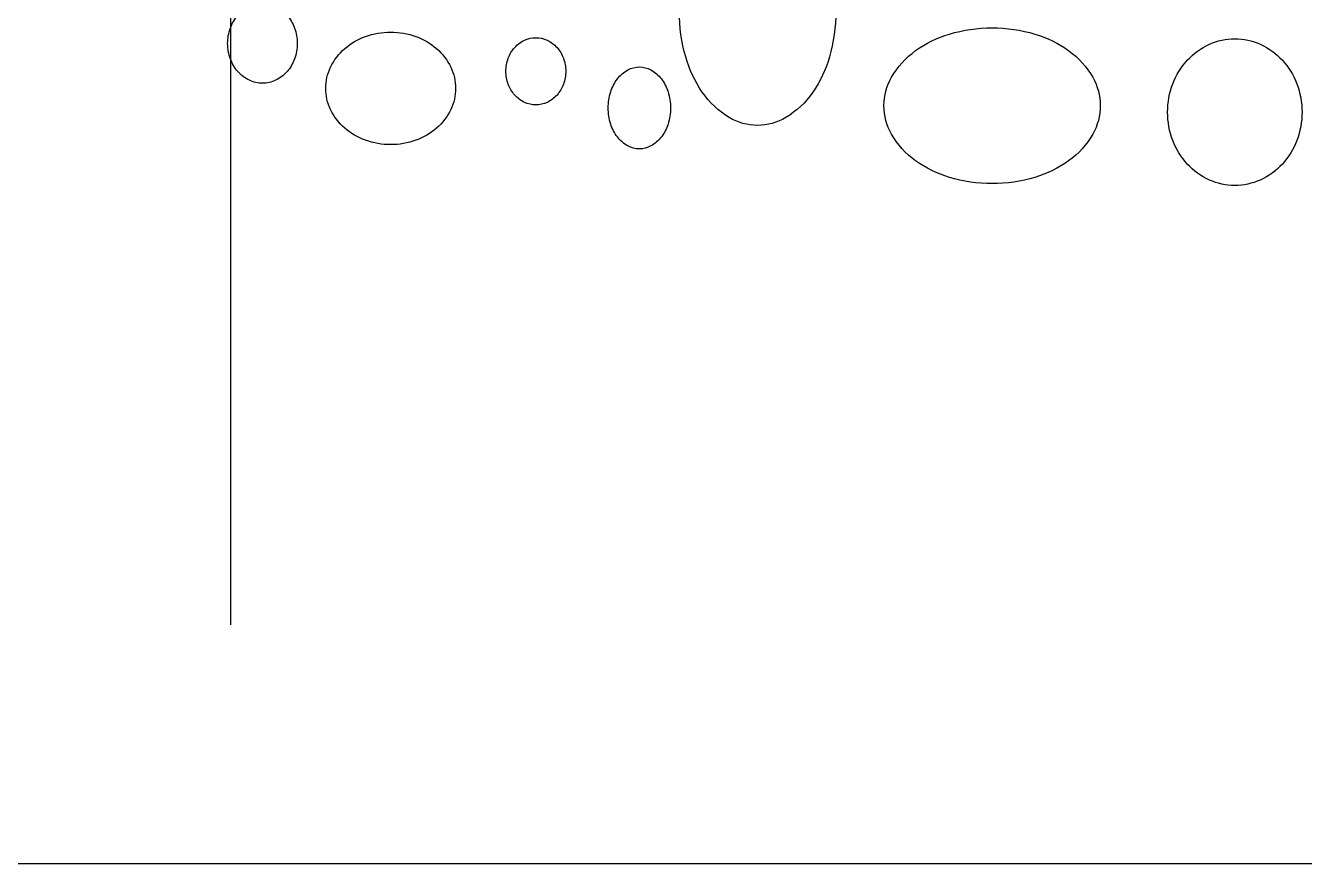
# Model space of a CAD drawing. Header units: millimetres. Extents: x 3355 to 129505, y 4600 to 34300.
# Drawn here: x 115494 to 116138, y 17930 to 18351 of the extents above; entities that cross this region are included whole.
import ezdxf

# ---------------------------------------------------------------- set-up
doc = ezdxf.new("R2010")
doc.units = ezdxf.units.MM
doc.header["$LTSCALE"] = 800
doc.layers.add('SYM', color=3, linetype='Continuous')

msp = doc.modelspace()

# ---------------------------------------------------------------- linework, layer by layer
at = {"color": 7}
msp.add_lwpolyline([(115597.23211, 21614.47634), (115597.23211, 19090.31967), (115683.15856, 19069.37323), (115511.30566, 19017.81736), (115597.23211, 18992.49816), (115597.23211, 18049.67851)], dxfattribs=at)
at = {"color": 9}
for points in [[(115823.23912, 18358.15888, -0.069533136), (115826.41319, 18380.8727, -0.081443858), (115834.77202, 18398.61807, -0.106963753), (115848.38302, 18411.4241, -0.136289152), (115862.6149, 18415.37682, -0.136289152), (115876.84679, 18411.4241, -0.106963753), (115890.45779, 18398.61807, -0.081443858), (115898.81662, 18380.8727, -0.069533136), (115901.99069, 18358.15888, -0.069533136), (115898.81662, 18335.44507, -0.081443858), (115890.45779, 18317.69969, -0.106963753), (115876.84679, 18304.89367, -0.136289152), (115862.6149, 18300.94095, -0.136289152), (115848.38302, 18304.89367, -0.106963753), (115834.77202, 18317.69969, -0.081443858), (115826.41319, 18335.44507, -0.069533136)], [(115595.79214, 18342.19179, -0.087324837), (115597.15923, 18349.95969, -0.093143793), (115600.92789, 18356.33074, -0.102758176), (115606.73368, 18360.70852, -0.110770361), (115613.32667, 18362.18728, -0.110770361), (115619.91967, 18360.70852, -0.102758176), (115625.72546, 18356.33074, -0.093143793), (115629.49412, 18349.95969, -0.087324837), (115630.8612, 18342.19179, -0.087324837), (115629.49412, 18334.4239, -0.093143793), (115625.72546, 18328.05285, -0.102758176), (115619.91967, 18323.67507, -0.110770361), (115613.32667, 18322.1963, -0.110770361), (115606.73368, 18323.67507, -0.102758176), (115600.92789, 18328.05285, -0.093143793), (115597.15923, 18334.4239, -0.087324837)], [(115677.87207, 18291.26374, -0.086347345), (115665.15955, 18293.47562, -0.092604856), (115654.76231, 18299.55662, -0.103088593), (115647.59984, 18308.9502, -0.111962516), (115645.18994, 18319.57738, -0.111962516), (115647.59984, 18330.20457, -0.103088593), (115654.76231, 18339.59815, -0.092604856), (115665.15955, 18345.67915, -0.086347345), (115677.87207, 18347.89103, -0.086347345), (115690.58458, 18345.67915, -0.092604856), (115700.98182, 18339.59815, -0.103088593), (115708.14429, 18330.20457, -0.111962516), (115710.55419, 18319.57738, -0.111962516), (115708.14429, 18308.9502, -0.103088593), (115700.98182, 18299.55662, -0.092604856), (115690.58458, 18293.47562, -0.086347345)], [(115735.90178, 18328.1898, -0.088611797), (115737.07388, 18334.75159, -0.093835572), (115740.31671, 18340.15351, -0.102310603), (115745.2948, 18343.85308, -0.109232023), (115750.9753, 18345.10905, -0.109232023), (115756.65579, 18343.85308, -0.102310603), (115761.63389, 18340.15351, -0.093835572), (115764.87671, 18334.75159, -0.088611797), (115766.04882, 18328.1898, -0.088611797), (115764.87671, 18321.62801, -0.093835572), (115761.63389, 18316.22609, -0.102310603), (115756.65579, 18312.52653, -0.109232023), (115750.9753, 18311.27056, -0.109232023), (115745.2948, 18312.52653, -0.102310603), (115740.31671, 18316.22609, -0.093835572), (115737.07388, 18321.62801, -0.088611797)], [(115980.726, 18271.66195, -0.07255979), (115959.17743, 18274.80562, -0.083722601), (115942.20985, 18283.14439, -0.106583884), (115930.07257, 18296.58228, -0.13130227), (115926.25594, 18310.86546, -0.13130227), (115930.07257, 18325.14865, -0.106583884), (115942.20985, 18338.58654, -0.083722601), (115959.17743, 18346.92531, -0.07255979), (115980.726, 18350.06898, -0.07255979), (116002.27456, 18346.92531, -0.083722601), (116019.24214, 18338.58654, -0.106583884), (116031.37942, 18325.14865, -0.13130227), (116035.19605, 18310.86546, -0.13130227), (116031.37942, 18296.58228, -0.106583884), (116019.24214, 18283.14439, -0.083722601), (116002.27456, 18274.80562, -0.07255979)], [(116069.06926, 18307.63093, -0.090970066), (116071.6876, 18321.90304, -0.095051285), (116078.98035, 18333.73362, -0.101456366), (116090.10485, 18341.78734, -0.106501709), (116102.90784, 18344.54571, -0.106501709), (116115.71083, 18341.78734, -0.101456366), (116126.83533, 18333.73362, -0.095051285), (116134.12808, 18321.90304, -0.090970066), (116136.74642, 18307.63093, -0.090970066), (116134.12808, 18293.35882, -0.095051285), (116126.83533, 18281.52824, -0.101456366), (116115.71083, 18273.47452, -0.106501709), (116102.90784, 18270.71615, -0.106501709), (116090.10485, 18273.47452, -0.101456366), (116078.98035, 18281.52824, -0.095051285), (116071.6876, 18293.35882, -0.090970066)], [(115787.42522, 18309.75794, -0.07650668), (115788.67438, 18317.87385, -0.086514017), (115792.02037, 18324.33193, -0.105847293), (115797.34321, 18328.90021, -0.125236019), (115803.11403, 18330.36867, -0.125236019), (115808.88485, 18328.90021, -0.105847293), (115814.2077, 18324.33193, -0.086514017), (115817.55369, 18317.87385, -0.07650668), (115818.80284, 18309.75794, -0.07650668), (115817.55369, 18301.64204, -0.086514017), (115814.2077, 18295.18396, -0.105847293), (115808.88485, 18290.61567, -0.125236019), (115803.11403, 18289.14721, -0.125236019), (115797.34321, 18290.61567, -0.105847293), (115792.02037, 18295.18396, -0.086514017), (115788.67438, 18301.64204, -0.07650668)]]:
    msp.add_lwpolyline(points, format="xyb", close=True, dxfattribs=at)
at = {"layer": 'SYM'}
msp.add_line((115166.65575, 17929.54512), (123549.29973, 17929.54512), dxfattribs=at)

doc.saveas('drawing.dxf')
